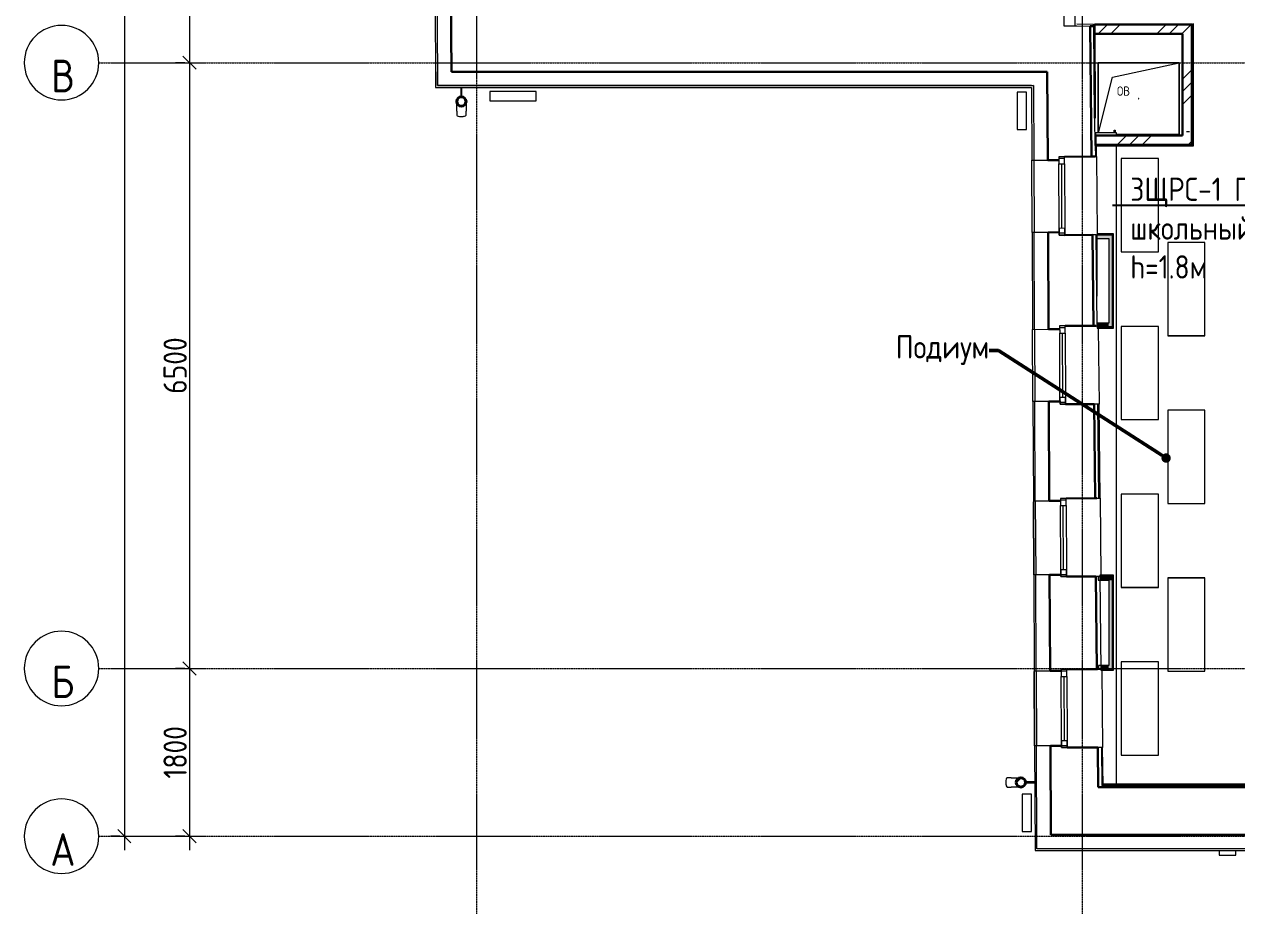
# Model space of a CAD drawing. Header units: millimetres. Extents: x -32 to 417638015, y -35 to 175284279.
# Drawn here: x 1025479 to 1038495, y 51017 to 60475 of the extents above; entities that cross this region are included whole.
import ezdxf
from ezdxf import colors
from ezdxf.entities.mleader import LeaderData, LeaderLine
from ezdxf.math import Vec2, Vec3

# ---------------------------------------------------------------- set-up
doc = ezdxf.new("R2010")
doc.units = ezdxf.units.MM
doc.linetypes.add('ADSK_Линия сетки', pattern=[25, 20, -2.5, 0, -2.5])
for name, color, linetype, lineweight in [('_ Окна', 7, 'Continuous', 9), ('_ЭМ_ТХобщее_слой', 7, 'Continuous', 30), ('Аннотация', 7, 'Continuous', 18), ('Обобщенные модели', 7, 'Continuous', 18), ('Окна', 7, 'Continuous', 9), ('Оси', 253, 'Continuous', 9), ('Перекрытие', 7, 'Continuous', 18), ('Размеры', 7, 'Continuous', 9), ('Стены внутренние', 7, 'Continuous', 18), ('Стены наружные', 7, 'Continuous', 18), ('Стены несущие', 7, 'Continuous', 30), ('Стены отделка', 7, 'Continuous', 30), ('Стены перегородки', 7, 'Continuous', 30), ('Стены штриховка', 7, 'Continuous', 9), ('ТХ', 5, 'Continuous', 0), ('ТХ_КР ЗАДАНИЕ', 251, 'Continuous', 0), ('ШТРИХОВКА', 252, 'Continuous', 15)]:
    doc.layers.add(name, color=color, linetype=linetype, lineweight=lineweight)
doc.layers.add('_ЭМ_Надписи', color=7, linetype='Continuous')
doc.layers.add('ЭОМ_Лотки рабочие', color=5, linetype='Continuous')
doc.styles.add('GOST Common', font='GOST_Common.ttf', dxfattribs={"width": 0.9, "height": 350})
doc.styles.add('GOST Common_1', font='GOST_Common.ttf', dxfattribs={"width": 0.9, "height": 250})
doc.styles.add('GOST Common_4', font='GOST_Common.ttf', dxfattribs={"width": 0.9, "height": 200})
doc.styles.add('ЭОМ', font='isocpeur.ttf', dxfattribs={"width": 0.85, "height": 250})
doc.dimstyles.new('ADSK_Основной_2_5_мм', dxfattribs={"dimscale": 304.8, "dimtxt": 251.428749, "dimasz": 0.463911, "dimexe": 0.492126, "dimexo": 0.492126, "dimgap": 0.098425, "dimtad": 1, "dimrnd": 0.01, "dimdsep": 46, "dimtxsty": 'GOST Common_1', "dimblk1": 'OBLIQUE', "dimblk2": 'OBLIQUE', "dimsah": 1, "dimcen": 0.09, "dimdle": 0.492126, "dimazin": 2, "dimtfac": 1, "dimtdec": 4, "dimtix": 1, "dimtmove": 0, "dimatfit": 3, "dimfxl": 1, "dimtvp": 1, "dimtolj": 1, "dimtzin": 0, "dimlwd": 20, "dimlwe": 20, "dimarcsym": 2})
pattern_1 = [(45, (507.34, 158.9), (-381.66, 381.66), []), (45, (642.3, 158.9), (0, 763.322), []), (45, (372.4, 158.9), (0, 763.322), [])]

# ---------------------------------------------------------------- blocks, each defined once
blk = doc.blocks.new('_Oblique')
at = {"color": 0, "linetype": 'ByBlock', "lineweight": -2}
blk.add_line((-0.5, -0.5), (0.5, 0.5), dxfattribs=at)
blk = doc.blocks.new('*D203')
at = {"layer": 'Defpoints', "color": 0, "transparency": 16777216}
for p in [(-9677, 43204), (-9777, 154), (-9677, 154)]:
    blk.add_point(p, dxfattribs=at)
at = {"layer": 'Размеры', "color": 0, "lineweight": 20, "transparency": 16777216}
for p, q in [((-9777, 43354), (-9777, 4)), ((-9827, 43204), (-9927, 43204)), ((-9827, 154), (-9927, 154))]:
    blk.add_line(p, q, dxfattribs=at)
at = {"layer": 'Размеры', "color": 0, "lineweight": 20, "transparency": 16777216, "xscale": 141.4, "yscale": 141.4, "zscale": 141.4}
for p, rotation in [((-9777, 43204), 90), ((-9777, 154), 270)]:
    blk.add_blockref('_Oblique', p, dxfattribs=dict(at, rotation=rotation))
at = {"layer": 'Размеры', "color": 0, "lineweight": 20, "transparency": 16777216, "insert": (-9932, 21679), "char_height": 250, "width": 971.62, "attachment_point": 5, "rotation": 90, "style": 'GOST Common_1'}
blk.add_mtext('\\A1;43050', dxfattribs=at)
blk = doc.blocks.new('*D207')
at = {"layer": 'Defpoints', "color": 0, "transparency": 16777216}
for p in [(-8977, 13104), (-9077, 8454), (-8977, 8454)]:
    blk.add_point(p, dxfattribs=at)
at = {"layer": 'Размеры', "color": 0, "lineweight": 20, "transparency": 16777216}
for p, q in [((-9077, 13254), (-9077, 8304)), ((-9127, 13104), (-9227, 13104)), ((-9127, 8454), (-9227, 8454))]:
    blk.add_line(p, q, dxfattribs=at)
at = {"layer": 'Размеры', "color": 0, "lineweight": 20, "transparency": 16777216, "xscale": 141.4, "yscale": 141.4, "zscale": 141.4}
for p, rotation in [((-9077, 13104), 90), ((-9077, 8454), 270)]:
    blk.add_blockref('_Oblique', p, dxfattribs=dict(at, rotation=rotation))
at = {"layer": 'Размеры', "color": 0, "lineweight": 20, "transparency": 16777216, "insert": (-9232, 10779), "char_height": 250, "width": 782.41, "attachment_point": 5, "rotation": 90, "style": 'GOST Common_1'}
blk.add_mtext('\\A1;4650', dxfattribs=at)
blk = doc.blocks.new('*D208')
at = {"layer": 'Defpoints', "color": 0, "transparency": 16777216}
for p in [(-8977, 8454), (-9077, 1954), (-8977, 1954)]:
    blk.add_point(p, dxfattribs=at)
at = {"layer": 'Размеры', "color": 0, "lineweight": 20, "transparency": 16777216}
for p, q in [((-9077, 8604), (-9077, 1804)), ((-9127, 8454), (-9227, 8454)), ((-9127, 1954), (-9227, 1954))]:
    blk.add_line(p, q, dxfattribs=at)
at = {"layer": 'Размеры', "color": 0, "lineweight": 20, "transparency": 16777216, "xscale": 141.4, "yscale": 141.4, "zscale": 141.4}
for p, rotation in [((-9077, 8454), 90), ((-9077, 1954), 270)]:
    blk.add_blockref('_Oblique', p, dxfattribs=dict(at, rotation=rotation))
at = {"layer": 'Размеры', "color": 0, "lineweight": 20, "transparency": 16777216, "insert": (-9232, 5204), "char_height": 250, "width": 756.84, "attachment_point": 5, "rotation": 90, "style": 'GOST Common_1'}
blk.add_mtext('\\A1;6500', dxfattribs=at)
blk = doc.blocks.new('*D209')
at = {"layer": 'Defpoints', "color": 0, "transparency": 16777216}
for p in [(-8977, 1954), (-9077, 154), (-8977, 154)]:
    blk.add_point(p, dxfattribs=at)
at = {"layer": 'Размеры', "color": 0, "lineweight": 20, "transparency": 16777216}
for p, q in [((-9077, 2104), (-9077, 4)), ((-9127, 1954), (-9227, 1954)), ((-9127, 154), (-9227, 154))]:
    blk.add_line(p, q, dxfattribs=at)
at = {"layer": 'Размеры', "color": 0, "lineweight": 20, "transparency": 16777216, "xscale": 141.4, "yscale": 141.4, "zscale": 141.4}
for p, rotation in [((-9077, 1954), 90), ((-9077, 154), 270)]:
    blk.add_blockref('_Oblique', p, dxfattribs=dict(at, rotation=rotation))
at = {"layer": 'Размеры', "color": 0, "lineweight": 20, "transparency": 16777216, "insert": (-9232, 1054), "char_height": 250, "width": 700.59, "attachment_point": 5, "rotation": 90, "style": 'GOST Common_1'}
blk.add_mtext('\\A1;1800', dxfattribs=at)
blk = doc.blocks.new('_Dot')
at = {"color": 0, "linetype": 'ByBlock', "lineweight": -2}
blk.add_line((-0.5, 0), (-1, 0), dxfattribs=at)
at = {"color": 0, "linetype": 'ByBlock', "const_width": 0.5}
blk.add_lwpolyline([(-0.25, 0, 1), (0.25, 0, 1)], format="xyb", close=True, dxfattribs=at)
blk = doc.blocks.new('ТХ 3 этаж')
at = {"layer": 'ТХ', "color": 8}
blk.add_line((8667, 7593), (8635, 7593), dxfattribs=at)
for points in [[(8334, 6306), (8334, 7306), (7934, 7306), (7934, 6306)], [(8834, 5406), (8834, 6406), (8434, 6406), (8434, 5406)], [(8334, 4506), (8334, 5506), (7934, 5506), (7934, 4506)], [(8834, 3606), (8834, 4606), (8434, 4606), (8434, 3606)], [(8334, 2706), (8334, 3706), (7934, 3706), (7934, 2706)], [(8834, 1806), (8834, 2806), (8434, 2806), (8434, 1806)], [(8334, 906), (8334, 1906), (7934, 1906), (7934, 906)]]:
    blk.add_lwpolyline(points, close=True, dxfattribs=at)
at = {"layer": 'ТХ_КР ЗАДАНИЕ', "color": 8, "lineweight": 0}
ml = blk.add_multileader_mtext('Standard', dxfattribs=at)
ml.set_content('Подиум', color=8, style='GOST Common_1')
ml.set_leader_properties()
ml.set_arrow_properties(name='DOT')
ml.build(insert=Vec2(0, 0))
ml.multileader.update_dxf_attribs({"dogleg_length": 100, "arrow_head_size": 100})
ctx = ml.context
ctx.base_point, ctx.char_height, ctx.arrow_head_size, ctx.landing_gap_size, ctx.plane_origin = Vec3(5573, 5249), 250, 100, 0.09, Vec3(16059, 5234)
ctx.text_align_type = 2
notes = []
notes.append((ctx, [(0, (1, 1, 0), (6618, 5249), (-1, 0), 100, [(3, [(8417, 4093)], 0, [])])]))
ctx.mtext.insert, ctx.mtext.alignment, ctx.mtext.flow_direction = Vec3(6518, 5411), 3, 5
for ctx, leaders in notes:
    for number, flags, end, landing, length, lines in leaders:
        leader = LeaderData()
        leader.index, (leader.has_last_leader_line, leader.has_dogleg_vector, leader.attachment_direction) = number, flags
        leader.last_leader_point, leader.dogleg_vector, leader.dogleg_length = Vec3(end), Vec3(landing), length
        for number, points, colour, breaks in lines:
            line = LeaderLine()
            line.index, line.vertices, line.color, line.breaks = number, Vec3.list(points), colors.encode_raw_color(colour), breaks
            leader.lines.append(line)
        ctx.leaders.append(leader)
blk = doc.blocks.new('План 3 этажа')
at = {"layer": 'Обобщенные модели', "lineweight": 9}
h = blk.add_hatch(dxfattribs=at)
h.set_pattern_fill('FP_7', color=8, angle=90.2724742, style=0, pattern_type=2)
h.set_pattern_definition([(45, (507.34, 158.9), (-106.067, 106.065), [])])
h.paths.add_polyline_path([(-164.377, 683.274), (-142.125, 683.379), (-122.123, 693.129), (-108.332, 710.593), (-103.756, 733.478), (-109.473, 755.141), (-122.495, 771.312), (-142.589, 780.871), (-164.841, 780.765), (-184.843, 771.015), (-198.634, 753.552), (-203.483, 731.834), (-197.584, 709.116), (-184.471, 692.833)])
at = {"layer": 'Стены внутренние', "lineweight": 9}
h = blk.add_hatch(dxfattribs=at)
h.set_pattern_fill('FP_1', color=8, style=0, pattern_type=2)
h.set_pattern_definition(pattern_1)
h.paths.add_polyline_path([(1583.207, 8762.444), (1583.207, 8862.444), (638.337, 8862.444), (638.337, 8762.444)])
h = blk.add_hatch(dxfattribs=at)
h.set_pattern_fill('FP_1', color=8, style=0, pattern_type=2)
h.set_pattern_definition(pattern_1)
h.paths.add_polyline_path([(1583.207, 7672.444), (1683.207, 7672.444), (1683.207, 8862.444), (1583.207, 8862.444), (1583.207, 8625.56)])
h = blk.add_hatch(dxfattribs=at)
h.set_pattern_fill('FP_5', color=8, style=0, pattern_type=2)
h.set_pattern_definition([(0, (507.34, 158.9), (406.4, 101.6), [33.528, -271.272, 33.528, -271.272, -1625.6]), (0, (507.34, 158.9), (406.4, 101.6), [-609.6, 33.528, -576.072, 33.528, -271.272, -711.2]), (0, (507.34, 158.9), (406.4, 101.6), [-1524, 33.528, -169.672, 33.528, -474.472]), (120, (659.74, 209.7), (-291.1882, 301.1527), [33.528, -271.272, 33.528, -271.272, -1625.6]), (120, (659.74, 209.7), (-291.1882, 301.1527), [-609.6, 33.528, -576.072, 33.528, -271.272, -711.2]), (120, (659.74, 209.7), (-291.1882, 301.1527), [-1524, 33.528, -169.672, 33.528, -474.472]), (240, (710.54, 412.9), (-115.2118, -402.7527), [33.528, -271.272, 33.528, -271.272, -1625.6]), (240, (710.54, 412.9), (-115.2118, -402.7527), [-609.6, 33.528, -576.072, 33.528, -271.272, -711.2]), (240, (710.54, 412.9), (-115.2118, -402.7527), [-1524, 33.528, -169.672, 33.528, -474.472])])
h.paths.add_polyline_path([(1687.515, 7573.902), (1698.207, 7573.902), (1698.207, 8862.444), (1683.207, 8862.444), (1683.844, 7573.902)])
h = blk.add_hatch(dxfattribs=at)
h.set_pattern_fill('FP_1', color=8, style=0, pattern_type=2)
h.set_pattern_definition(pattern_1)
h.paths.add_polyline_path([(1547.046, 7572.444), (1683.207, 7572.444), (1683.207, 7573.902), (1683.207, 7672.444), (646.908, 7672.444), (646.908, 7572.444), (1451.193, 7572.444)])
at = {"layer": 'Стены внутренние'}
for points in [[(790.234, 6566.347), (830.234, 6566.347), (830.234, 6606.347), (660.654, 6606.087), (660.654, 6566.347), (757.661, 6566.347)], [(829.772, 5618.436), (830.234, 5618.436), (830.234, 6566.347), (790.234, 6566.347), (790.234, 5618.436)], [(790.234, 5618.436), (790.234, 5658.436), (665.361, 5658.436), (665.633, 5632.124), (662.366, 5631.412), (662.609, 5618.436), (769.545, 5618.436)], [(733.923, 2901.401), (829.772, 2901.401), (829.772, 2941.401), (693.423, 2941.226), (693.834, 2901.401), (703.688, 2901.401)], [(829.772, 1946.556), (829.772, 2901.401), (789.772, 2901.401), (789.772, 1946.556), (794.538, 1946.556)], [(764.959, 1946.556), (789.772, 1946.556), (789.772, 1986.556), (703.282, 1986.556), (703.688, 1947.263), (703.688, 1946.556)]]:
    blk.add_hatch(color=8, dxfattribs=at).paths.add_polyline_path(points)
at = {"layer": '_ Окна', "color": 8, "lineweight": 18}
for p, q in [((314.601, 7444.475), (254.602, 7444.19)), ((254.602, 7444.19), (254.963, 7368.191)), ((314.962, 7368.476), (314.601, 7444.475)), ((254.963, 7368.191), (314.962, 7368.476)), ((258.235, 6680.198), (318.234, 6680.484)), ((258.596, 6604.199), (258.235, 6680.198)), ((318.234, 6680.484), (318.596, 6604.485)), ((318.596, 6604.485), (258.596, 6604.199)), ((323.232, 5629.496), (263.233, 5629.21)), ((263.233, 5629.21), (263.594, 5553.211)), ((323.594, 5553.497), (323.232, 5629.496)), ((263.594, 5553.211), (323.594, 5553.497)), ((266.866, 4865.219), (326.866, 4865.504)), ((267.228, 4789.22), (266.866, 4865.219)), ((326.866, 4865.504), (327.227, 4789.505)), ((327.227, 4789.505), (267.228, 4789.22)), ((332.03, 3779.517), (272.031, 3779.231)), ((272.031, 3779.231), (272.392, 3703.232)), ((332.391, 3703.517), (332.03, 3779.517)), ((272.392, 3703.232), (332.391, 3703.517)), ((275.664, 3015.24), (335.663, 3015.525)), ((276.025, 2939.241), (275.664, 3015.24)), ((335.663, 3015.525), (336.025, 2939.526)), ((336.025, 2939.526), (276.025, 2939.241)), ((340.757, 1944.537), (280.757, 1944.252)), ((280.757, 1944.252), (281.119, 1868.253)), ((281.119, 1868.253), (341.118, 1868.538)), ((341.118, 1868.538), (340.757, 1944.537)), ((284.39, 1180.261), (344.39, 1180.546)), ((284.752, 1104.262), (284.39, 1180.261)), ((344.39, 1180.546), (344.751, 1104.547)), ((344.751, 1104.547), (284.752, 1104.262))]:
    blk.add_line(p, q, dxfattribs=at)
at = {"layer": '_ Окна', "color": 8}
for p, q in [((314.696, 7424.475), (254.697, 7424.19)), ((288.235, 6680.341), (284.963, 7368.333)), ((318.501, 6624.484), (258.501, 6624.199)), ((323.327, 5609.496), (263.328, 5609.211)), ((296.866, 4865.362), (293.594, 5553.354)), ((327.132, 4809.505), (267.133, 4809.22)), ((332.125, 3759.517), (272.126, 3759.231)), ((305.664, 3015.383), (302.392, 3703.375)), ((335.93, 2959.526), (275.93, 2959.241)), ((340.852, 1924.538), (280.852, 1924.252)), ((314.39, 1180.403), (311.118, 1868.396)), ((344.656, 1124.547), (284.657, 1124.261))]:
    blk.add_line(p, q, dxfattribs=at)
at = {"layer": 'Обобщенные модели', "color": 8}
for p, q in [((677.046, 7699.972), (677.046, 8453.902)), ((677.046, 8453.902), (1547.046, 8453.902)), ((1547.046, 8453.902), (677.046, 8453.902)), ((677.046, 8453.902), (677.046, 7699.972)), ((831.046, 8299.902), (1547.046, 8453.902)), ((1547.046, 8453.902), (1547.046, 7683.902)), ((1547.046, 7683.902), (1547.046, 8453.902)), ((681.064, 7699.972), (831.046, 8299.902)), ((-6164.454, 8187.492), (-6164.454, 8088.351)), ((-6154.454, 8088.351), (-6154.454, 8187.492)), ((-6209.454, 7933.844), (-6209.454, 7891.34)), ((-6109.454, 7891.34), (-6109.454, 7933.844)), ((1547.046, 7683.902), (873.207, 7683.902)), ((873.207, 7683.902), (1547.046, 7683.902)), ((-257.367, 781.579), (-299.871, 781.377)), ((-299.395, 681.378), (-256.892, 681.58)), ((-3.509, 737.786), (-102.649, 737.314)), ((-102.601, 727.314), (-3.461, 727.786))]:
    blk.add_line(p, q, dxfattribs=at)
at = {"layer": 'Обобщенные модели', "color": 8, "flags": 128}
for points in [[(-6209.454, 7933.844), (-6209.454, 7939.512), (-6209.454, 7945.097), (-6209.454, 7950.589), (-6209.454, 7955.98), (-6209.454, 7961.262), (-6209.454, 7966.426), (-6209.454, 7971.464), (-6209.454, 7976.367), (-6209.454, 7981.128), (-6209.454, 7985.739), (-6209.454, 7990.193), (-6209.454, 7994.483), (-6209.454, 7998.602), (-6209.454, 8002.542), (-6209.454, 8006.299), (-6209.454, 8009.866), (-6209.454, 8013.237), (-6209.454, 8016.407), (-6209.454, 8019.37), (-6209.454, 8022.123), (-6209.454, 8024.475)], [(-6109.454, 8024.475), (-6109.454, 8023.205), (-6109.454, 8020.541), (-6109.454, 8017.665), (-6109.454, 8014.58), (-6109.454, 8011.292), (-6109.454, 8007.806), (-6109.454, 8004.128), (-6109.454, 8000.263), (-6109.454, 7996.217), (-6109.454, 7991.998), (-6109.454, 7987.611), (-6109.454, 7983.064), (-6109.454, 7978.365), (-6109.454, 7973.52), (-6109.454, 7968.537), (-6109.454, 7963.425), (-6109.454, 7958.191), (-6109.454, 7952.844), (-6109.454, 7947.393), (-6109.454, 7941.845), (-6109.454, 7936.211), (-6109.454, 7933.844)], [(-257.367, 781.579), (-251.7, 781.606), (-246.115, 781.632), (-240.623, 781.658), (-235.231, 781.684), (-229.95, 781.709), (-224.786, 781.734), (-219.748, 781.758), (-214.845, 781.781), (-210.084, 781.804), (-205.473, 781.826), (-201.019, 781.847), (-196.729, 781.867), (-192.611, 781.887), (-188.67, 781.905), (-184.913, 781.923), (-181.346, 781.94), (-177.976, 781.956), (-174.806, 781.971), (-171.842, 781.986), (-169.09, 781.999), (-166.738, 782.01)], [(-166.262, 682.011), (-167.532, 682.005), (-170.196, 681.992), (-173.072, 681.979), (-176.157, 681.964), (-179.445, 681.948), (-182.931, 681.932), (-186.609, 681.914), (-190.474, 681.896), (-194.519, 681.877), (-198.739, 681.856), (-203.125, 681.836), (-207.672, 681.814), (-212.372, 681.792), (-217.217, 681.769), (-222.199, 681.745), (-227.311, 681.721), (-232.545, 681.696), (-237.892, 681.67), (-243.343, 681.644), (-248.891, 681.618), (-254.525, 681.591), (-256.892, 681.58)]]:
    blk.add_lwpolyline(points, dxfattribs=at)
at = {"layer": 'Обобщенные модели', "color": 8}
for centre, radius, start, end in [((-6159.454, 8037.492), 52, 90, 270), ((-6159.454, 8037.492), 52, 270, 90), ((1112.046, 8068.902), 2.5, 0, 180), ((1112.046, 8068.902), 2.5, 60, 165), ((1112.046, 8068.902), 2.5, 180, 0), ((1112.046, 8068.902), 2.5, 195, 270), ((1112.046, 8068.902), 2.5, 300, 0), ((-153.483, 732.072), 52, 0.2724742, 180.2724742), ((-153.483, 732.072), 52, 180.2724742, 0.2724742)]:
    blk.add_arc(centre, radius, start, end, dxfattribs=at)
at = {"layer": 'Обобщенные модели', "color": 8, "lineweight": 40}
for centre, start, end in [((-6159.454, 8037.492), 90, 270), ((-6159.454, 8037.492), 270, 90), ((-153.483, 732.072), 0.2724742, 180.2724742), ((-153.483, 732.072), 180.2724742, 0.2724742)]:
    blk.add_arc(centre, 50, start, end, dxfattribs=at)
at = {"layer": 'Обобщенные модели', "color": 8}
for centre, major_axis, start_param, end_param in [((-6159.454, 7891.34), (50, 0), 3.141592654, 4.71238898), ((-6159.454, 7891.34), (50, 0), 4.71238898, 6.283185307), ((-299.633, 731.377), (0.238, -49.999), 3.141592654, 4.71238898), ((-299.633, 731.377), (0.238, -49.999), 4.71238898, 6.283185307)]:
    blk.add_ellipse(centre, major_axis=major_axis, ratio=0.309016994, start_param=start_param, end_param=end_param, dxfattribs=at)
at = {"layer": 'Окна', "color": 8}
for p, q in [((314.601, 7444.475), (254.602, 7444.19)), ((254.602, 7444.19), (254.963, 7368.191)), ((314.962, 7368.476), (314.601, 7444.475)), ((258.235, 6680.198), (254.963, 7368.191)), ((314.962, 7368.476), (318.234, 6680.484)), ((258.235, 6680.198), (258.596, 6604.199)), ((318.596, 6604.485), (318.234, 6680.484)), ((258.596, 6604.199), (318.596, 6604.485)), ((323.232, 5629.496), (263.233, 5629.21)), ((263.233, 5629.21), (263.594, 5553.211)), ((323.594, 5553.497), (323.232, 5629.496)), ((266.866, 4865.219), (263.594, 5553.211)), ((323.594, 5553.497), (326.866, 4865.504)), ((266.866, 4865.219), (267.228, 4789.22)), ((327.227, 4789.505), (326.866, 4865.504)), ((267.228, 4789.22), (327.227, 4789.505)), ((332.03, 3779.517), (272.031, 3779.231)), ((272.031, 3779.231), (272.392, 3703.232)), ((332.391, 3703.517), (332.03, 3779.517)), ((275.664, 3015.24), (272.392, 3703.232)), ((332.391, 3703.517), (335.663, 3015.525)), ((275.664, 3015.24), (276.025, 2939.241)), ((336.025, 2939.526), (335.663, 3015.525)), ((276.025, 2939.241), (336.025, 2939.526)), ((340.757, 1944.537), (280.757, 1944.252)), ((280.757, 1944.252), (281.119, 1868.253)), ((284.39, 1180.261), (281.119, 1868.253)), ((341.118, 1868.538), (340.757, 1944.537)), ((341.118, 1868.538), (344.39, 1180.546)), ((284.39, 1180.261), (284.752, 1104.262)), ((344.751, 1104.547), (344.39, 1180.546)), ((284.752, 1104.262), (344.751, 1104.547))]:
    blk.add_line(p, q, dxfattribs=at)
at = {"layer": 'Оси', "color": 8, "linetype": 'ADSK_Линия сетки'}
for p, q in [((-5993.092, -3523.688), (-5993.092, 44268.966)), ((506.908, -3523.688), (506.908, 43515.246)), ((-10051.774, 8453.902), (56512.196, 8453.902)), ((-10051.774, 1953.902), (51155.436, 1953.902)), ((-10051.774, 153.902), (51155.436, 153.902))]:
    blk.add_line(p, q, dxfattribs=at)
at = {"layer": 'Оси', "color": 8, "lineweight": 20}
for centre, start, end in [((-10451.774, 8453.902), 90, 270), ((-10451.774, 8453.902), 270, 90), ((-10451.774, 1953.902), 90, 270), ((-10451.774, 1953.902), 270, 90), ((-10451.774, 153.902), 90, 270), ((-10451.774, 153.902), 270, 90)]:
    blk.add_arc(centre, 400, start, end, dxfattribs=at)
at = {"layer": 'Перекрытие', "color": 8}
for p, q in [((873.207, 7699.972), (646.908, 7699.972)), ((646.908, 7699.972), (646.908, 7672.444)), ((873.207, 7672.444), (873.207, 7699.972)), ((873.207, 712), (873.207, 7561.902)), ((662.366, 6566.347), (662.366, 5948.402))]:
    blk.add_line(p, q, dxfattribs=at)
at = {"layer": 'Стены внутренние', "color": 8}
for p, q in [((847.207, 7699.972), (847.207, 7728.902)), ((847.207, 7728.902), (859.207, 7728.902)), ((859.207, 7728.902), (859.207, 7699.972)), ((615.563, 6606.897), (615.574, 6605.897)), ((634.307, 4791.966), (634.318, 4790.966)), ((653.413, 2942.035), (653.423, 2941.036)), ((672.363, 1107.105), (672.373, 1106.105))]:
    blk.add_line(p, q, dxfattribs=at)
at = {"layer": 'Стены наружные', "color": 8}
for p, q in [((658.899, 7446.113), (667.448, 6618.347)), ((-35.229, 7407.811), (-36.229, 7407.806)), ((-32.543, 6632.815), (-36.229, 7407.806)), ((-31.543, 6632.82), (-35.229, 7407.811)), ((-15.229, 7407.906), (-11.543, 6632.915)), ((-31.543, 6632.82), (-32.543, 6632.815)), ((655.571, 6606.347), (660.654, 6606.347)), ((677.898, 5606.436), (686.318, 4791.213)), ((-26.597, 5592.832), (-27.597, 5592.827)), ((-23.912, 4817.836), (-27.597, 5592.827)), ((-22.912, 4817.84), (-26.597, 5592.832)), ((-6.598, 5592.927), (-2.912, 4817.936)), ((-22.912, 4817.84), (-23.912, 4817.836)), ((696.748, 3781.251), (705.298, 2953.401)), ((-18.797, 3742.24), (-17.797, 3742.245)), ((-15.066, 2957.857), (-18.797, 3742.24)), ((-17.847, 3752.852), (-14.066, 2957.861)), ((2.153, 3752.948), (5.933, 2957.957)), ((-14.066, 2957.861), (-15.066, 2957.857)), ((-10.144, 1922.868), (-9.144, 1922.873)), ((-6.34, 1122.877), (-10.144, 1922.868)), ((-9.168, 1927.873), (-5.34, 1122.882)), ((10.832, 1927.968), (14.66, 1122.977)), ((715.82, 1934.556), (724.373, 1106.352)), ((-5.34, 1122.882), (-6.34, 1122.877))]:
    blk.add_line(p, q, dxfattribs=at)
at = {"layer": 'Стены несущие', "color": 8}
for p, q in [((-6267.004, 8357.492), (-6273.823, 9477.151)), ((642.633, 7859.169), (637.837, 8867.492)), ((1683.207, 8862.444), (638.337, 8862.444)), ((638.337, 8862.444), (638.337, 8762.444)), ((1683.207, 7572.444), (1683.207, 8862.444)), ((592.438, 8846.103), (632.436, 8846.516)), ((592.438, 8846.103), (606.889, 7446.865)), ((632.436, 8846.516), (642.633, 7859.169)), ((638.337, 8762.444), (1583.207, 8762.444)), ((1583.207, 8762.444), (1583.207, 7672.444)), ((-6267.004, 8357.492), (130.257, 8357.492)), ((134.769, 7408.62), (130.257, 8357.492)), ((1583.207, 7672.444), (646.908, 7672.444)), ((646.908, 7672.444), (646.908, 7572.444)), ((646.908, 7572.444), (1683.207, 7572.444)), ((254.597, 7445.19), (254.602, 7444.19)), ((314.601, 7444.475), (644.597, 7446.044)), ((644.592, 7447.044), (606.889, 7446.865)), ((606.889, 7446.865), (606.889, 7446.865)), ((644.597, 7446.044), (644.592, 7447.044)), ((134.769, 7408.62), (254.768, 7409.19)), ((258.454, 6634.199), (138.455, 6633.628)), ((143.401, 5593.64), (138.455, 6633.628)), ((615.574, 6605.897), (318.596, 6604.485)), ((615.574, 6605.897), (625.632, 5631.934)), ((263.228, 5630.21), (263.233, 5629.21)), ((323.232, 5629.496), (653.229, 5631.065)), ((653.224, 5632.065), (625.632, 5631.934)), ((625.632, 5631.934), (625.632, 5631.934)), ((653.229, 5631.065), (653.224, 5632.065)), ((143.401, 5593.64), (263.399, 5594.211)), ((267.085, 4819.22), (147.086, 4818.649)), ((152.151, 3753.661), (147.086, 4818.649)), ((634.318, 4790.966), (327.227, 4789.505)), ((634.318, 4790.966), (644.738, 3782.004)), ((332.03, 3779.517), (662.026, 3781.086)), ((662.022, 3782.086), (644.738, 3782.004)), ((662.026, 3781.086), (662.022, 3782.086)), ((152.151, 3753.661), (272.15, 3754.232)), ((275.93, 2959.241), (155.932, 2958.67)), ((160.83, 1928.682), (155.932, 2958.67)), ((653.423, 2941.036), (336.025, 2939.526)), ((663.688, 1947.073), (653.423, 2941.036)), ((160.83, 1928.682), (280.829, 1929.252)), ((340.757, 1944.537), (670.753, 1946.107)), ((670.748, 1947.107), (663.688, 1947.073)), ((670.753, 1946.107), (670.748, 1947.107)), ((284.657, 1124.261), (164.658, 1123.691)), ((164.658, 1123.691), (169.193, 170)), ((672.373, 1106.105), (344.751, 1104.547)), ((676.774, 680), (672.373, 1106.105)), ((7625.477, 680), (676.774, 680)), ((169.193, 170), (8185.477, 170))]:
    blk.add_line(p, q, dxfattribs=at)
at = {"layer": 'Стены отделка', "color": 8, "lineweight": 9}
for p, q in [((-6442.597, 9478.4), (-6435.972, 8187.492)), ((627.343, 8865.417), (447.343, 8868.976)), ((627.343, 8845.413), (627.343, 8865.417)), ((637.861, 8862.444), (638.337, 8862.444)), ((1700.207, 7561.902), (1700.207, 8874.444)), ((427.343, 8848.902), (447.343, 8848.902)), ((447.343, 8848.972), (627.343, 8845.413)), ((-6417.007, 8357.492), (-6416.093, 8207.492)), ((-6416.074, 8207.492), (-6416.844, 8357.492)), ((-19.745, 8357.492), (-6267.004, 8357.492)), ((-19.741, 8356.778), (-19.745, 8357.492)), ((130.257, 8357.492), (-19.741, 8356.778)), ((-6416.093, 8207.492), (-19.031, 8207.492)), ((-39.032, 8207.492), (-6416.074, 8207.492)), ((-19.031, 8207.492), (-39.031, 8207.397)), ((-19.031, 8207.492), (-15.229, 7407.906)), ((-6435.972, 8187.492), (-38.936, 8187.492)), ((-5355.258, 8144.793), (-5855.258, 8144.793)), ((-5855.258, 8144.793), (-5855.258, 8044.793)), ((-5355.258, 8044.793), (-5355.258, 8144.793)), ((-92.622, 8136.544), (-192.622, 8136.544)), ((-192.622, 8136.544), (-192.622, 7736.544)), ((-92.622, 7736.544), (-92.622, 8136.544)), ((-38.936, 8187.492), (-35.229, 7407.811)), ((-5855.258, 8044.793), (-5355.258, 8044.793)), ((645.682, 7563.902), (642.633, 7859.169)), ((-192.622, 7736.544), (-92.622, 7736.544)), ((1683.207, 7573.902), (645.579, 7573.902)), ((657.703, 7561.902), (1700.207, 7561.902)), ((658.899, 7446.113), (657.703, 7561.902)), ((606.889, 7446.865), (606.899, 7445.865)), ((644.597, 7446.044), (658.899, 7446.113)), ((646.899, 7446.055), (646.889, 7447.055)), ((-35.229, 7407.811), (134.769, 7408.62)), ((138.455, 6633.628), (-31.543, 6632.82)), ((-31.543, 6632.82), (-26.597, 5592.832)), ((-6.598, 5592.927), (-11.543, 6632.915)), ((655.574, 6606.087), (615.574, 6605.897)), ((665.643, 5631.124), (655.574, 6606.087)), ((660.654, 6606.347), (660.654, 6566.347)), ((660.654, 6606.347), (830.234, 6606.347)), ((660.654, 6566.347), (790.234, 6566.347)), ((840.234, 6618.347), (667.448, 6618.347)), ((667.448, 6618.347), (667.572, 6606.347)), ((790.234, 6566.347), (790.234, 5658.436)), ((830.234, 5618.436), (830.234, 6606.347)), ((842.234, 5608.436), (842.234, 6616.347)), ((625.632, 5631.934), (625.643, 5630.934)), ((653.229, 5631.065), (665.643, 5631.124)), ((790.234, 5658.436), (662.366, 5658.436)), ((662.366, 5658.436), (662.366, 5618.436)), ((830.234, 5618.436), (662.366, 5618.436)), ((665.774, 5618.436), (665.898, 5606.436)), ((665.898, 5606.436), (840.234, 5606.436)), ((-26.597, 5592.832), (143.401, 5593.64)), ((147.086, 4818.649), (-22.912, 4817.84)), ((-22.912, 4817.84), (-17.847, 3752.852)), ((2.153, 3752.948), (-2.912, 4817.936)), ((686.318, 4791.213), (634.318, 4790.966)), ((696.748, 3781.251), (686.318, 4791.213)), ((644.738, 3782.004), (644.748, 3781.004)), ((662.026, 3781.086), (696.748, 3781.251)), ((684.748, 3781.194), (684.738, 3782.194)), ((-17.847, 3752.852), (152.151, 3753.661)), ((155.932, 2958.67), (-14.066, 2957.861)), ((-14.066, 2957.861), (-9.168, 1927.873)), ((10.832, 1927.968), (5.933, 2957.957)), ((693.423, 2941.226), (653.423, 2941.036)), ((678.06, 2941.401), (678.06, 2901.401)), ((678.06, 2941.401), (829.772, 2941.401)), ((678.06, 2901.401), (789.772, 2901.401)), ((839.772, 2953.401), (693.297, 2953.401)), ((693.297, 2953.401), (693.421, 2941.401)), ((693.423, 2941.226), (703.819, 1934.556)), ((789.772, 2901.401), (789.772, 1986.556)), ((829.772, 1946.556), (829.772, 2941.401)), ((841.772, 1936.556), (841.772, 2951.401)), ((789.772, 1986.556), (679.772, 1986.556)), ((679.772, 1986.556), (679.772, 1946.556)), ((-9.168, 1927.873), (160.83, 1928.682)), ((663.688, 1947.073), (663.698, 1946.073)), ((670.753, 1946.107), (703.699, 1946.263)), ((829.772, 1946.556), (679.772, 1946.556)), ((703.819, 1934.556), (839.772, 1934.556)), ((164.658, 1123.691), (-5.34, 1122.882)), ((-5.34, 1122.882), (0, 0)), ((19.905, 20), (14.66, 1122.977)), ((724.373, 1106.352), (672.373, 1106.105)), ((728.57, 700), (724.373, 1106.352)), ((676.774, 680), (716.772, 680.413)), ((5433.873, 712), (716.446, 712)), ((716.772, 680.413), (716.776, 680)), ((728.57, 700), (5445.873, 700)), ((-38.936, 603.649), (-138.936, 603.649)), ((-138.936, 603.649), (-138.936, 203.649)), ((-38.936, 203.649), (-38.936, 603.649)), ((-138.936, 203.649), (-38.936, 203.649)), ((0, 0), (8355.477, 0)), ((8335.477, 20), (19.905, 20)), ((1976, 0), (1976, -50)), ((2155.998, -50), (2155.998, 0)), ((1976, -50), (2155.998, -50))]:
    blk.add_line(p, q, dxfattribs=at)
at = {"layer": 'Стены перегородки', "color": 8, "lineweight": 18}
for p, q in [((307.343, 9952.902), (307.343, 8848.902)), ((427.343, 9952.902), (427.343, 8848.902)), ((307.343, 8848.902), (427.343, 8848.902))]:
    blk.add_line(p, q, dxfattribs=at)
at = {"layer": 'Стены штриховка', "color": 8}
for p, q in [((-6423.821, 9476.238), (-6417.007, 8357.492)), ((1698.207, 8862.444), (1683.207, 8862.444)), ((1698.207, 7561.902), (1698.207, 8874.444)), ((645.682, 7563.902), (646.889, 7447.055)), ((655.683, 7563.902), (1698.207, 7563.902)), ((656.899, 7446.103), (655.683, 7563.902)), ((1683.207, 7573.902), (1698.207, 7573.902)), ((842.234, 6616.347), (667.469, 6616.347)), ((840.234, 5606.436), (840.234, 6618.347)), ((842.234, 6618.347), (840.234, 6618.347)), ((842.234, 6616.347), (842.234, 6618.347)), ((675.878, 5608.436), (842.234, 5608.436)), ((675.898, 5606.436), (675.878, 5608.436)), ((840.234, 5606.436), (842.234, 5606.436)), ((842.234, 5606.436), (842.234, 5608.436)), ((684.738, 3782.194), (674.318, 4791.156)), ((694.748, 3781.242), (684.318, 4791.203)), ((703.318, 2951.401), (703.298, 2953.401)), ((841.772, 2951.401), (703.318, 2951.401)), ((839.772, 1934.556), (839.772, 2953.401)), ((841.772, 2953.401), (839.772, 2953.401)), ((841.772, 2951.401), (841.772, 2953.401)), ((713.799, 1936.556), (841.772, 1936.556)), ((713.82, 1934.556), (713.799, 1936.556)), ((839.772, 1934.556), (841.772, 1934.556)), ((841.772, 1934.556), (841.772, 1936.556)), ((712.373, 1106.295), (716.569, 700)), ((726.57, 700), (722.373, 1106.343)), ((5435.873, 710), (716.466, 710)), ((716.569, 700), (728.57, 700))]:
    blk.add_line(p, q, dxfattribs=at)
at = {"layer": 'ЭОМ_Лотки рабочие'}
blk.add_blockref('ТХ 3 этаж', (-7010.895, 118.542), dxfattribs=at)
at = {"layer": 'Аннотация', "color": 8, "lineweight": 9, "insert": (879.025, 8199.149), "char_height": 100, "width": 156.348, "attachment_point": 1, "line_spacing_factor": 1.022766, "style": 'GOST Common_4'}
blk.add_mtext('\\pxt3.6,7.2,10.8,14.4,18,21.6,25.2,28.8,32.4,36,39.6,43.2,46.8,50.4,54,57.6,61.2,64.8,68.4,72,75.6,79.2,82.8,86.4,90,93.6,97.2,100.8,104.4,108,111.6,115.2;{ОВ}', dxfattribs=at)
at = {"layer": 'Оси', "color": 8, "char_height": 350, "attachment_point": 5, "line_spacing_factor": 1.022766, "style": 'GOST Common'}
for s, insert, width in [('\\pxqc,t0.25714,0.51429,0.77143,1.02857,1.28571,1.54286,1.8,2.05714,2.31429,2.57143,2.82857,3.08571,3.34286,3.6,3.85714,4.11429,4.37143,4.62857,4.88571,5.14286,5.4,5.65714,5.91429,6.17143,6.42857,6.68571,6.94286,7.2,7.45714,7.71429,7.97143,8.22857;{В}', (-10436.847, 8311.051), 261.9), ('\\pxqc,t0.25714,0.51429,0.77143,1.02857,1.28571,1.54286,1.8,2.05714,2.31429,2.57143,2.82857,3.08571,3.34286,3.6,3.85714,4.11429,4.37143,4.62857,4.88571,5.14286,5.4,5.65714,5.91429,6.17143,6.42857,6.68571,6.94286,7.2,7.45714,7.71429,7.97143,8.22857;{Б}', (-10436.847, 1811.051), 261.9), ('\\pxqc,t0.25714,0.51429,0.77143,1.02857,1.28571,1.54286,1.8,2.05714,2.31429,2.57143,2.82857,3.08571,3.34286,3.6,3.85714,4.11429,4.37143,4.62857,4.88571,5.14286,5.4,5.65714,5.91429,6.17143,6.42857,6.68571,6.94286,7.2,7.45714,7.71429,7.97143,8.22857;{А}', (-10436.847, 11.051), 291.6)]:
    blk.add_mtext(s, dxfattribs=dict(at, insert=insert, width=width))
at = {"layer": 'Размеры', "color": 8, "lineweight": 20}
for base, p1, p2, override, picture, middle in [((-9776.621, 153.902), (-9676.636, 43203.902), (-9676.636, 153.902), {"dimpost": '<>', "dimfxl": 43050}, '*D203', (-9931.621, 21678.902)), ((-9076.621, 8453.902), (-8976.636, 13103.902), (-8976.636, 8453.902), {"dimpost": '<>', "dimfxl": 4650}, '*D207', (-9231.621, 10778.902)), ((-9076.621, 1953.902), (-8976.636, 8453.902), (-8976.636, 1953.902), {"dimpost": '<>', "dimfxl": 6500}, '*D208', (-9231.621, 5203.902)), ((-9076.621, 153.902), (-8976.636, 1953.902), (-8976.636, 153.902), {"dimpost": '<>', "dimfxl": 1800}, '*D209', (-9231.621, 1053.902))]:
    dim = blk.add_linear_dim(base=base, p1=p1, p2=p2, angle=90, dimstyle='ADSK_Основной_2_5_мм', override=override, dxfattribs=at)
    dim.commit()
    dim.dimension.update_dxf_attribs({"geometry": picture, "text_midpoint": middle})
blk = doc.blocks.new('_ЭМ_ТХ2_3 этаж_нов')
at = {"layer": 'ТХ', "color": 8}
blk.add_line((7649, 7558), (7617, 7558), dxfattribs=at)
for points in [[(7316, 6271), (7316, 7271), (6916, 7271), (6916, 6271)], [(7816, 5371), (7816, 6371), (7416, 6371), (7416, 5371)], [(7316, 4471), (7316, 5471), (6916, 5471), (6916, 4471)], [(7816, 3571), (7816, 4571), (7416, 4571), (7416, 3571)], [(7316, 2671), (7316, 3671), (6916, 3671), (6916, 2671)], [(7816, 1771), (7816, 2771), (7416, 2771), (7416, 1771)], [(7316, 871), (7316, 1871), (6916, 1871), (6916, 871)]]:
    blk.add_lwpolyline(points, close=True, dxfattribs=at)
at = {"layer": 'ТХ_КР ЗАДАНИЕ', "color": 8, "lineweight": 0}
ml = blk.add_multileader_mtext('Standard', dxfattribs=at)
ml.set_content('Подиум', color=8, style='GOST Common_1')
ml.set_leader_properties()
ml.set_arrow_properties(name='DOT')
ml.build(insert=Vec2(0, 0))
ml.multileader.update_dxf_attribs({"dogleg_length": 100, "arrow_head_size": 100})
ctx = ml.context
ctx.base_point, ctx.char_height, ctx.arrow_head_size, ctx.landing_gap_size, ctx.plane_origin = Vec3(4555, 5213), 250, 100, 0.09, Vec3(15041, 5198)
ctx.text_align_type = 2
notes = []
notes.append((ctx, [(0, (1, 1, 0), (5600, 5213), (-1, 0), 100, [(3, [(7399, 4058)], 0, [])])]))
ctx.mtext.insert, ctx.mtext.alignment, ctx.mtext.flow_direction = Vec3(5500, 5376), 3, 5
for ctx, leaders in notes:
    for number, flags, end, landing, length, lines in leaders:
        leader = LeaderData()
        leader.index, (leader.has_last_leader_line, leader.has_dogleg_vector, leader.attachment_direction) = number, flags
        leader.last_leader_point, leader.dogleg_vector, leader.dogleg_length = Vec3(end), Vec3(landing), length
        for number, points, colour, breaks in lines:
            line = LeaderLine()
            line.index, line.vertices, line.color, line.breaks = number, Vec3.list(points), colors.encode_raw_color(colour), breaks
            leader.lines.append(line)
        ctx.leaders.append(leader)

msp = doc.modelspace()

# ---------------------------------------------------------------- block references
at = {"layer": '_ЭМ_ТХобщее_слой', "lineweight": 50}
msp.add_blockref('_ЭМ_ТХ2_3 этаж_нов', (1030338, 51763), dxfattribs=at)
at = {"layer": 'ШТРИХОВКА'}
msp.add_blockref('План 3 этажа', (1036331, 51609), dxfattribs=at)

# ---------------------------------------------------------------- leaders
at = {"layer": '_ЭМ_Надписи', "color": 7, "ltscale": 5}
ml = msp.add_multileader_mtext('Standard', dxfattribs=at)
ml.set_content('{\\fGOST Common|b0|i0|c204|p34;\\W0.9;\\C256;3ЩРС-1\\fISOCPEUR|b0|i0|c204|p34;\\W0.85; Гр.6\\Pшкольный информатор\\P\\pq*;\\fGOST Common|b0|i0|c0|p34;\\W0.9;h=1.8\\fGOST Common|b0|i0|c204|p34;м}', color=1, style='ЭОМ')
ml.set_leader_properties()
ml.build(insert=Vec2(0, 0))
ml.multileader.update_dxf_attribs({"text_left_attachment_type": 6, "text_right_attachment_type": 6, "dogleg_length": 0, "arrow_head_size": 200})
ctx = ml.context
ctx.base_point, ctx.char_height, ctx.arrow_head_size, ctx.landing_gap_size, ctx.plane_origin = Vec3(1037353, 58530, -64), 250, 200, 0, Vec3(1018572, 74643, -64)
ctx.left_attachment, ctx.right_attachment = 6, 6
notes = []
notes.append((ctx, [(1, (1, 1, 0), (1040307, 58530, -64), (-1, 0), 0, [(0, [(1041777, 59673, -64)], 0, [])])]))
ctx.mtext.insert, ctx.mtext.width, ctx.mtext.defined_height, ctx.mtext.flow_direction = Vec3(1037353, 58830, -64), 3113.03, 546, 5
for ctx, leaders in notes:
    for number, flags, end, landing, length, lines in leaders:
        leader = LeaderData()
        leader.index, (leader.has_last_leader_line, leader.has_dogleg_vector, leader.attachment_direction) = number, flags
        leader.last_leader_point, leader.dogleg_vector, leader.dogleg_length = Vec3(end), Vec3(landing), length
        for number, points, colour, breaks in lines:
            line = LeaderLine()
            line.index, line.vertices, line.color, line.breaks = number, Vec3.list(points), colors.encode_raw_color(colour), breaks
            leader.lines.append(line)
        ctx.leaders.append(leader)

doc.saveas('drawing.dxf')
